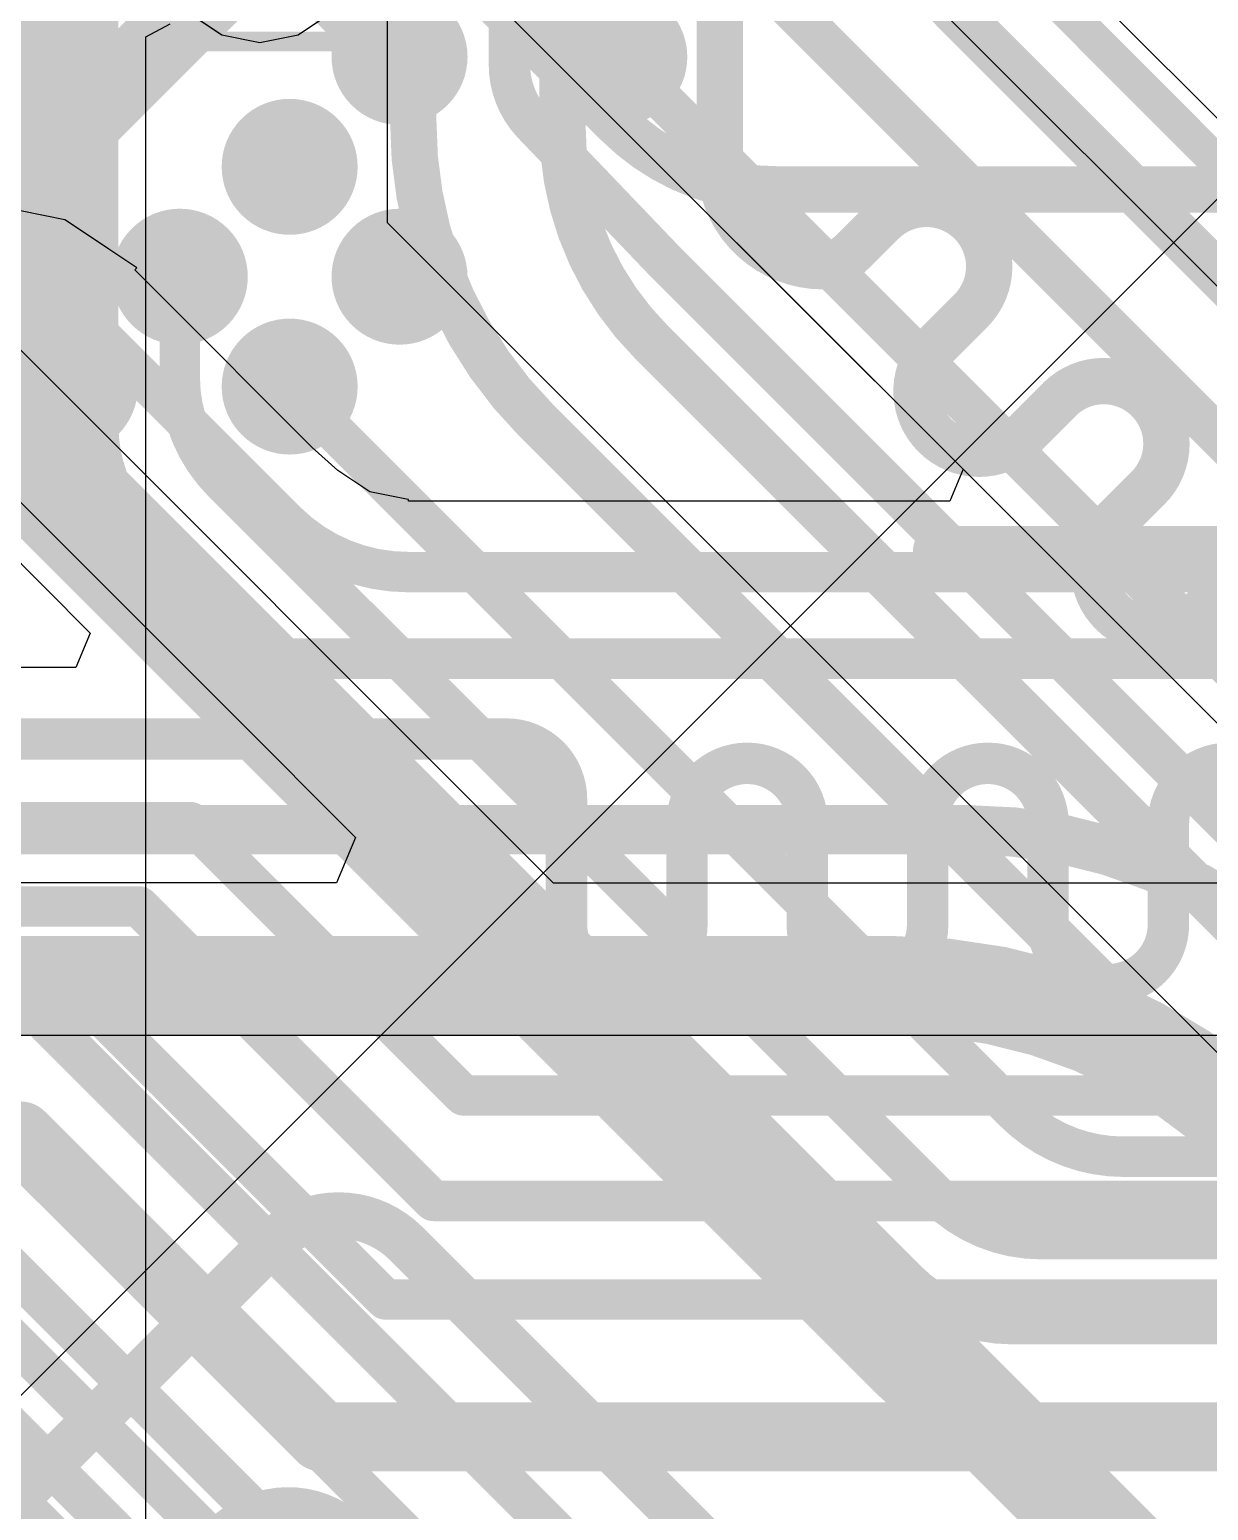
# Model space of a CAD drawing. Header units: inches. Extents: x -6 to 284, y -12 to 154.
# Drawn here: x 57.557 to 60.591, y -0.415 to 3.397 of the extents above; entities that cross this region are included whole.
import ezdxf

# ---------------------------------------------------------------- set-up
doc = ezdxf.new("R2010")
doc.units = ezdxf.units.IN
for name, color, linetype in [('Bottom Layer', 5, 'Continuous'), ('Bottom Overlay', 54, 'Continuous'), ('Drill Drawing', 1, 'Continuous'), ('PWR-1', 156, 'Continuous'), ('PWR-2', 130, 'Continuous'), ('Signal L1', 76, 'Continuous'), ('Signal L2', 6, 'Continuous'), ('Top Layer', 1, 'Continuous'), ('Top Paste', 8, 'Continuous'), ('Top Solder', 216, 'Continuous')]:
    doc.layers.add(name, color=color, linetype=linetype)

# ---------------------------------------------------------------- blocks, each defined once
blk = doc.blocks.new('FBGA_153_11_5_13__B_131')
at = {"layer": 'Bottom Overlay'}
blk.add_lwpolyline([(2.8750006, 6.4999997, 0.127, 0.127, 0), (5.7500012, 6.4999997, 0.127, 0.127, 0)], format="xyseb", dxfattribs=at)
blk.add_lwpolyline([(2.8432506, 6.4999997, 0.0635, 0.0635, 1), (2.9067506, 6.4999997, 0.0635, 0.0635, 1)], format="xyseb", close=True, dxfattribs=at)
blk = doc.blocks.new('BGA_565_15_5_14_4__132')
at = {"layer": 'Top Layer'}
h = blk.add_hatch(color=1, dxfattribs=at)
edge = h.paths.add_edge_path()
edge.add_arc((0.1999996, 6.7999991), 0.12499848, 0, 360)
h = blk.add_hatch(color=1, dxfattribs=at)
edge = h.paths.add_edge_path()
edge.add_arc((1.00000054, 6.7999991), 0.12499848, 0, 360)
h = blk.add_hatch(color=1, dxfattribs=at)
edge = h.paths.add_edge_path()
edge.add_arc((1.39999974, 6.7999991), 0.12499848, 0, 360)
h = blk.add_hatch(color=1, dxfattribs=at)
edge = h.paths.add_edge_path()
edge.add_arc((0.5999987999999999, 6.399999899999999), 0.12499848, 0, 360)
h = blk.add_hatch(color=1, dxfattribs=at)
edge = h.paths.add_edge_path()
edge.add_arc((1.00000054, 6.399999899999999), 0.12499848, 0, 360)
h = blk.add_hatch(color=1, dxfattribs=at)
edge = h.paths.add_edge_path()
edge.add_arc((1.39999974, 6.399999899999999), 0.12499848, 0, 360)
h = blk.add_hatch(color=1, dxfattribs=at)
edge = h.paths.add_edge_path()
edge.add_arc((1.79999894, 6.399999899999999), 0.12499848, 0, 360)
at = {"layer": 'Top Paste'}
h = blk.add_hatch(color=8, dxfattribs=at)
edge = h.paths.add_edge_path()
edge.add_arc((0.1999996, 6.7999991), 0.12499848, 0, 360)
h = blk.add_hatch(color=8, dxfattribs=at)
edge = h.paths.add_edge_path()
edge.add_arc((1.00000054, 6.7999991), 0.12499848, 0, 360)
h = blk.add_hatch(color=8, dxfattribs=at)
edge = h.paths.add_edge_path()
edge.add_arc((1.39999974, 6.7999991), 0.12499848, 0, 360)
h = blk.add_hatch(color=8, dxfattribs=at)
edge = h.paths.add_edge_path()
edge.add_arc((0.5999987999999999, 6.399999899999999), 0.12499848, 0, 360)
h = blk.add_hatch(color=8, dxfattribs=at)
edge = h.paths.add_edge_path()
edge.add_arc((1.00000054, 6.399999899999999), 0.12499848, 0, 360)
h = blk.add_hatch(color=8, dxfattribs=at)
edge = h.paths.add_edge_path()
edge.add_arc((1.39999974, 6.399999899999999), 0.12499848, 0, 360)
h = blk.add_hatch(color=8, dxfattribs=at)
edge = h.paths.add_edge_path()
edge.add_arc((1.79999894, 6.399999899999999), 0.12499848, 0, 360)
at = {"layer": 'Top Solder'}
h = blk.add_hatch(color=216, dxfattribs=at)
edge = h.paths.add_edge_path()
edge.add_arc((0.1999996, 6.7999991), 0.17499838, 0, 360)
h = blk.add_hatch(color=216, dxfattribs=at)
edge = h.paths.add_edge_path()
edge.add_arc((1.00000054, 6.7999991), 0.17499838, 0, 360)
h = blk.add_hatch(color=216, dxfattribs=at)
edge = h.paths.add_edge_path()
edge.add_arc((1.39999974, 6.7999991), 0.17499838, 0, 360)
h = blk.add_hatch(color=216, dxfattribs=at)
edge = h.paths.add_edge_path()
edge.add_arc((0.5999987999999999, 6.399999899999999), 0.17499838, 0, 360)
h = blk.add_hatch(color=216, dxfattribs=at)
edge = h.paths.add_edge_path()
edge.add_arc((1.00000054, 6.399999899999999), 0.17499838, 0, 360)
h = blk.add_hatch(color=216, dxfattribs=at)
edge = h.paths.add_edge_path()
edge.add_arc((1.39999974, 6.399999899999999), 0.17499838, 0, 360)
h = blk.add_hatch(color=216, dxfattribs=at)
edge = h.paths.add_edge_path()
edge.add_arc((1.79999894, 6.399999899999999), 0.17499838, 0, 360)

msp = doc.modelspace()

# ---------------------------------------------------------------- linework, layer by layer
at = {"layer": 'Bottom Layer'}
for p, q in [((58.7919703, 3.4322004), (62.7314976, -0.5073269)), ((58.7919703, 3.4322004), (59.95954987999999, 2.26462082)), ((57.64758853999999, 2.9071316), (57.42905963999999, 2.95059862)), ((57.75989718, 2.8320873), (57.64758853999999, 2.9071316)), ((57.76079888, 2.8314904), (57.75989718, 2.8320873)), ((57.7608446, 2.83145484), (57.76079888, 2.8314904)), ((57.83285614, 2.7833447), (57.7608446, 2.83145484)), ((57.82771518, 2.7782012), (57.83285614, 2.7833447)), ((57.82758055999999, 2.77805642), (57.82771518, 2.7782012)), ((57.89019917999999, 2.71543526), (57.82758055999999, 2.77805642)), ((58.28447322, 2.32115868), (57.89019917999999, 2.71543526)), ((58.35052338, 2.26151948), (58.28447322, 2.32115868)), ((58.43287525999999, 2.20649038), (58.35052338, 2.26151948)), ((59.95954987999999, 2.26462082), (59.92552911999999, 2.18248738)), ((58.53153901999999, 2.18686634), (58.43287525999999, 2.20649038)), ((58.53190731999999, 2.18693746), (58.53153901999999, 2.18686634)), ((58.53221465999999, 2.18262708), (58.53190731999999, 2.18693746)), ((59.2111592, 2.18248738), (58.53221465999999, 2.18262708)), ((59.92552911999999, 2.18248738), (59.2111592, 2.18248738)), ((57.47554164, 2.08028286), (57.71277764, 1.84304686)), ((57.71277764, 1.84304686), (57.67595525999999, 1.75414686)), ((57.67595525999999, 1.75414686), (56.31797474, 1.75414686))]:
    msp.add_line(p, q, dxfattribs=at)
for points in [[(57.42905963999999, 2.76055582, 0.10414, 0.10414, -0.1987644589970464), (57.69831488, 2.64911586, 0.10414, 0.10414, 0)], [(57.69831488, 2.64911586, 0.10414, 0.10414, 0), (57.69846728, 2.64896346, 0.10414, 0.10414, 0)], [(57.69831488, 2.64911586, 0.10414, 0.10414, -0.0001416731831263024), (57.69846728, 2.64896346, 0.10414, 0.10414, 0)], [(57.69846728, 2.64896346, 0.10414, 0.10414, 0), (58.21801158, 2.12941662, 0.10414, 0.10414, 0)], [(57.33142203999999, 2.32479342, 0.10414, 0.10414, -0.1987644589970464), (57.60067727999999, 2.21335346, 0.10414, 0.10414, 0)], [(57.60067727999999, 2.21335346, 0.10414, 0.10414, 0), (57.91160122, 1.90242952, 0.10414, 0.10414, 0)], [(58.21801158, 2.12941662, 0.10414, 0.10414, 0), (58.21899201999999, 2.12842856, 0.10414, 0.10414, 0)], [(58.53217402, 2.00004934, 0.10414, 0.10414, -0.1977510777671828), (58.21899456, 2.1284311, 0.10414, 0.10414, 0)], [(58.53217402, 2.00004934, 0.10414, 0.10414, 0), (59.2111211, 1.99990964, 0.10414, 0.10414, 0)], [(59.2111211, 1.99990964, 0.10414, 0.10414, 0), (61.2445054, 1.99990964, 0.10414, 0.10414, 0)], [(57.91160122, 1.90242952, 0.10414, 0.10414, 0), (57.91166472, 1.90236602, 0.10414, 0.10414, 0)], [(57.91166472, 1.90236602, 0.10414, 0.10414, -5.252269625821929e-05), (57.91160122, 1.90242952, 0.10414, 0.10414, 0)], [(58.21373168, 1.77728372, 0.10414, 0.10414, -0.1988566532881002), (57.91166472, 1.90236602, 0.10414, 0.10414, 0)], [(58.21373168, 1.77728372, 0.10414, 0.10414, 0), (65.92685062, 1.77728372, 0.10414, 0.10414, 0)], [(56.31797474, 1.57027372, 0.10668, 0.10668, 0), (58.78397438, 1.57027372, 0.10668, 0.10668, 0)], [(58.78397438, 1.57027372, 0.10668, 0.10668, -0.4142135623730951), (58.93891438, 1.41533372, 0.10668, 0.10668, 0)], [(59.24879438, 1.3528675, 0.10668, 0.10668, -0.9999999999999999), (59.55867438, 1.3528675, 0.10668, 0.10668, 0)], [(59.86855438, 1.3528675, 0.10668, 0.10668, -0.9999999999999999), (60.17843438, 1.3528675, 0.10668, 0.10668, 0)], [(60.48831438, 1.3528675, 0.10668, 0.10668, -0.9999999999999999), (60.79819438, 1.3528675, 0.10668, 0.10668, 0)], [(58.93891438, 1.09302042, 0.10668, 0.10668, 0), (58.93891438, 1.41533372, 0.10668, 0.10668, 0)], [(55.19506614, 1.35639556, 0.10414, 0.10414, 0), (57.97075274, 1.35639556, 0.10414, 0.10414, 0)], [(57.97075274, 1.35639556, 0.10414, 0.10414, 0), (58.67427177999999, 0.65287652, 0.10414, 0.10414, 0)], [(59.24879438, 1.09302042, 0.10668, 0.10668, 0), (59.24879438, 1.3528675, 0.10668, 0.10668, 0)], [(59.55867438, 1.09302042, 0.10668, 0.10668, 0), (59.55867438, 1.3528675, 0.10668, 0.10668, 0)], [(59.86855438, 1.09302042, 0.10668, 0.10668, 0), (59.86855438, 1.3528675, 0.10668, 0.10668, 0)], [(60.17843438, 1.09302042, 0.10668, 0.10668, 0), (60.17843438, 1.3528675, 0.10668, 0.10668, 0)], [(60.48831438, 1.09302042, 0.10668, 0.10668, 0), (60.48831438, 1.3528675, 0.10668, 0.10668, 0)], [(54.82170392, 1.13922556, 0.10414, 0.10414, 0), (57.8386067, 1.13922556, 0.10414, 0.10414, 0)], [(57.8386067, 1.13922556, 0.10414, 0.10414, 0), (58.59658588, 0.38124638, 0.10414, 0.10414, 0)], [(59.24879438, 1.09302042, 0.10668, 0.10668, -0.9999999999999999), (58.93891438, 1.09302042, 0.10668, 0.10668, 0)], [(59.86855438, 1.09302042, 0.10668, 0.10668, -0.9999999999999999), (59.55867438, 1.09302042, 0.10668, 0.10668, 0)], [(60.48831438, 1.09302042, 0.10668, 0.10668, -0.9999999999999999), (60.17843438, 1.09302042, 0.10668, 0.10668, 0)], [(54.40781092, 0.9220555599999999, 0.10414, 0.10414, 0), (57.67907183999999, 0.9220555599999999, 0.10414, 0.10414, 0)], [(57.67907183999999, 0.9220555599999999, 0.10414, 0.10414, 0), (58.47354573999999, 0.12758166, 0.10414, 0.10414, 0)], [(58.67427177999999, 0.65287652, 0.10414, 0.10414, 0), (59.76944357999999, 0.65287652, 0.10414, 0.10414, 0)], [(59.76944357999999, 0.65287652, 0.10414, 0.10414, 0), (59.76944612, 0.65287906, 0.10414, 0.10414, 0)], [(59.76944612, 0.65287906, 0.10414, 0.10414, 0), (63.97993045999999, 0.65287906, 0.10414, 0.10414, 0)], [(51.79632515999999, 0.54852062, 0.1778, 0.1778, 0), (57.53336727999999, 0.54852062, 0.1778, 0.1778, 0)], [(57.53336727999999, 0.54852062, 0.1778, 0.1778, 0), (58.30815109999999, -0.2262632, 0.1778, 0.1778, 0)], [(58.59658588, 0.38124638, 0.10414, 0.10414, 0), (63.54035552, 0.38124638, 0.10414, 0.10414, 0)], [(57.32324324, 0.21502624, 0.10414, 0.10414, 0), (58.06217749999999, -0.52390802, 0.10414, 0.10414, 0)], [(58.47354573999999, 0.12758166, 0.10414, 0.10414, 0), (63.08886797999999, 0.12758166, 0.10414, 0.10414, 0)], [(57.18482085999999, -0.04856226, 0.10414, 0.10414, 0), (57.90492102, -0.76866242, 0.10414, 0.10414, 0)], [(58.30815109999999, -0.2262632, 0.1778, 0.1778, 0), (61.19020527999999, -0.2262632, 0.1778, 0.1778, 0)]]:
    msp.add_lwpolyline(points, format="xyseb", dxfattribs=at)
for points in [[(57.67227988, 2.64911586, 0.05207, 0.05207, 1), (57.72434988, 2.64911586, 0.05207, 0.05207, 1)], [(57.67227988, 2.64911586, 0.05207, 0.05207, 1), (57.72434988, 2.64911586, 0.05207, 0.05207, 1)], [(57.67227988, 2.64911586, 0.05207, 0.05207, 1), (57.72434988, 2.64911586, 0.05207, 0.05207, 1)], [(57.67243228, 2.64896346, 0.05207, 0.05207, 1), (57.72450228, 2.64896346, 0.05207, 0.05207, 1)], [(57.67243228, 2.64896346, 0.05207, 0.05207, 1), (57.72450228, 2.64896346, 0.05207, 0.05207, 1)], [(57.67243228, 2.64896346, 0.05207, 0.05207, 1), (57.72450228, 2.64896346, 0.05207, 0.05207, 1)], [(57.57464228, 2.21335346, 0.05207, 0.05207, 1), (57.62671227999999, 2.21335346, 0.05207, 0.05207, 1)], [(57.57464228, 2.21335346, 0.05207, 0.05207, 1), (57.62671227999999, 2.21335346, 0.05207, 0.05207, 1)], [(58.19197658, 2.12941662, 0.05207, 0.05207, 1), (58.24404658, 2.12941662, 0.05207, 0.05207, 1)], [(58.19197658, 2.12941662, 0.05207, 0.05207, 1), (58.24404658, 2.12941662, 0.05207, 0.05207, 1)], [(58.19295701999999, 2.12842856, 0.05207, 0.05207, 1), (58.24502702, 2.12842856, 0.05207, 0.05207, 1)], [(58.19295955999999, 2.1284311, 0.05207, 0.05207, 1), (58.24502955999999, 2.1284311, 0.05207, 0.05207, 1)], [(58.50613901999999, 2.00004934, 0.05207, 0.05207, 1), (58.55820902, 2.00004934, 0.05207, 0.05207, 1)], [(58.50613901999999, 2.00004934, 0.05207, 0.05207, 1), (58.55820902, 2.00004934, 0.05207, 0.05207, 1)], [(59.1850861, 1.99990964, 0.05207, 0.05207, 1), (59.23715609999999, 1.99990964, 0.05207, 0.05207, 1)], [(59.1850861, 1.99990964, 0.05207, 0.05207, 1), (59.23715609999999, 1.99990964, 0.05207, 0.05207, 1)], [(57.88556621999999, 1.90242952, 0.05207, 0.05207, 1), (57.93763621999999, 1.90242952, 0.05207, 0.05207, 1)], [(57.88556621999999, 1.90242952, 0.05207, 0.05207, 1), (57.93763621999999, 1.90242952, 0.05207, 0.05207, 1)], [(57.88556621999999, 1.90242952, 0.05207, 0.05207, 1), (57.93763621999999, 1.90242952, 0.05207, 0.05207, 1)], [(57.88562971999999, 1.90236602, 0.05207, 0.05207, 1), (57.93769972, 1.90236602, 0.05207, 0.05207, 1)], [(57.88562971999999, 1.90236602, 0.05207, 0.05207, 1), (57.93769972, 1.90236602, 0.05207, 0.05207, 1)], [(57.88562971999999, 1.90236602, 0.05207, 0.05207, 1), (57.93769972, 1.90236602, 0.05207, 0.05207, 1)], [(58.18769667999999, 1.77728372, 0.05207, 0.05207, 1), (58.23976668, 1.77728372, 0.05207, 0.05207, 1)], [(58.18769667999999, 1.77728372, 0.05207, 0.05207, 1), (58.23976668, 1.77728372, 0.05207, 0.05207, 1)], [(58.75730437999999, 1.57027372, 0.05333999999999999, 0.05333999999999999, 1), (58.81064437999999, 1.57027372, 0.05333999999999999, 0.05333999999999999, 1)], [(58.75730437999999, 1.57027372, 0.05333999999999999, 0.05333999999999999, 1), (58.81064437999999, 1.57027372, 0.05333999999999999, 0.05333999999999999, 1)], [(58.91224437999999, 1.41533372, 0.05333999999999999, 0.05333999999999999, 1), (58.96558437999999, 1.41533372, 0.05333999999999999, 0.05333999999999999, 1)], [(58.91224437999999, 1.41533372, 0.05333999999999999, 0.05333999999999999, 1), (58.96558437999999, 1.41533372, 0.05333999999999999, 0.05333999999999999, 1)], [(57.94471773999999, 1.35639556, 0.05207, 0.05207, 1), (57.99678773999999, 1.35639556, 0.05207, 0.05207, 1)], [(57.94471773999999, 1.35639556, 0.05207, 0.05207, 1), (57.99678773999999, 1.35639556, 0.05207, 0.05207, 1)], [(59.22212437999999, 1.3528675, 0.05333999999999999, 0.05333999999999999, 1), (59.27546437999999, 1.3528675, 0.05333999999999999, 0.05333999999999999, 1)], [(59.22212437999999, 1.3528675, 0.05333999999999999, 0.05333999999999999, 1), (59.27546437999999, 1.3528675, 0.05333999999999999, 0.05333999999999999, 1)], [(59.53200437999999, 1.3528675, 0.05333999999999999, 0.05333999999999999, 1), (59.58534437999999, 1.3528675, 0.05333999999999999, 0.05333999999999999, 1)], [(59.53200437999999, 1.3528675, 0.05333999999999999, 0.05333999999999999, 1), (59.58534437999999, 1.3528675, 0.05333999999999999, 0.05333999999999999, 1)], [(59.84188437999999, 1.3528675, 0.05333999999999999, 0.05333999999999999, 1), (59.89522437999999, 1.3528675, 0.05333999999999999, 0.05333999999999999, 1)], [(59.84188437999999, 1.3528675, 0.05333999999999999, 0.05333999999999999, 1), (59.89522437999999, 1.3528675, 0.05333999999999999, 0.05333999999999999, 1)], [(60.15176438, 1.3528675, 0.05333999999999999, 0.05333999999999999, 1), (60.20510438, 1.3528675, 0.05333999999999999, 0.05333999999999999, 1)], [(60.15176438, 1.3528675, 0.05333999999999999, 0.05333999999999999, 1), (60.20510438, 1.3528675, 0.05333999999999999, 0.05333999999999999, 1)], [(60.46164438, 1.3528675, 0.05333999999999999, 0.05333999999999999, 1), (60.51498438, 1.3528675, 0.05333999999999999, 0.05333999999999999, 1)], [(60.46164438, 1.3528675, 0.05333999999999999, 0.05333999999999999, 1), (60.51498438, 1.3528675, 0.05333999999999999, 0.05333999999999999, 1)], [(57.8125717, 1.13922556, 0.05207, 0.05207, 1), (57.86464169999999, 1.13922556, 0.05207, 0.05207, 1)], [(57.8125717, 1.13922556, 0.05207, 0.05207, 1), (57.86464169999999, 1.13922556, 0.05207, 0.05207, 1)], [(58.91224437999999, 1.09302042, 0.05333999999999999, 0.05333999999999999, 1), (58.96558437999999, 1.09302042, 0.05333999999999999, 0.05333999999999999, 1)], [(58.91224437999999, 1.09302042, 0.05333999999999999, 0.05333999999999999, 1), (58.96558437999999, 1.09302042, 0.05333999999999999, 0.05333999999999999, 1)], [(59.22212437999999, 1.09302042, 0.05333999999999999, 0.05333999999999999, 1), (59.27546437999999, 1.09302042, 0.05333999999999999, 0.05333999999999999, 1)], [(59.22212437999999, 1.09302042, 0.05333999999999999, 0.05333999999999999, 1), (59.27546437999999, 1.09302042, 0.05333999999999999, 0.05333999999999999, 1)], [(59.53200437999999, 1.09302042, 0.05333999999999999, 0.05333999999999999, 1), (59.58534437999999, 1.09302042, 0.05333999999999999, 0.05333999999999999, 1)], [(59.53200437999999, 1.09302042, 0.05333999999999999, 0.05333999999999999, 1), (59.58534437999999, 1.09302042, 0.05333999999999999, 0.05333999999999999, 1)], [(59.84188437999999, 1.09302042, 0.05333999999999999, 0.05333999999999999, 1), (59.89522437999999, 1.09302042, 0.05333999999999999, 0.05333999999999999, 1)], [(59.84188437999999, 1.09302042, 0.05333999999999999, 0.05333999999999999, 1), (59.89522437999999, 1.09302042, 0.05333999999999999, 0.05333999999999999, 1)], [(60.15176438, 1.09302042, 0.05333999999999999, 0.05333999999999999, 1), (60.20510438, 1.09302042, 0.05333999999999999, 0.05333999999999999, 1)], [(60.15176438, 1.09302042, 0.05333999999999999, 0.05333999999999999, 1), (60.20510438, 1.09302042, 0.05333999999999999, 0.05333999999999999, 1)], [(60.46164438, 1.09302042, 0.05333999999999999, 0.05333999999999999, 1), (60.51498438, 1.09302042, 0.05333999999999999, 0.05333999999999999, 1)], [(60.46164438, 1.09302042, 0.05333999999999999, 0.05333999999999999, 1), (60.51498438, 1.09302042, 0.05333999999999999, 0.05333999999999999, 1)], [(57.65303684, 0.9220555599999999, 0.05207, 0.05207, 1), (57.70510684, 0.9220555599999999, 0.05207, 0.05207, 1)], [(57.65303684, 0.9220555599999999, 0.05207, 0.05207, 1), (57.70510684, 0.9220555599999999, 0.05207, 0.05207, 1)], [(58.64823678, 0.65287652, 0.05207, 0.05207, 1), (58.70030678, 0.65287652, 0.05207, 0.05207, 1)], [(58.64823678, 0.65287652, 0.05207, 0.05207, 1), (58.70030678, 0.65287652, 0.05207, 0.05207, 1)], [(59.74340858, 0.65287652, 0.05207, 0.05207, 1), (59.79547858, 0.65287652, 0.05207, 0.05207, 1)], [(59.74340858, 0.65287652, 0.05207, 0.05207, 1), (59.79547858, 0.65287652, 0.05207, 0.05207, 1)], [(59.74341112, 0.65287906, 0.05207, 0.05207, 1), (59.79548112, 0.65287906, 0.05207, 0.05207, 1)], [(59.74341112, 0.65287906, 0.05207, 0.05207, 1), (59.79548112, 0.65287906, 0.05207, 0.05207, 1)], [(57.48891728, 0.54852062, 0.08889999999999999, 0.08889999999999999, 1), (57.57781727999999, 0.54852062, 0.08889999999999999, 0.08889999999999999, 1)], [(57.48891728, 0.54852062, 0.08889999999999999, 0.08889999999999999, 1), (57.57781727999999, 0.54852062, 0.08889999999999999, 0.08889999999999999, 1)], [(58.57055088, 0.38124638, 0.05207, 0.05207, 1), (58.62262087999999, 0.38124638, 0.05207, 0.05207, 1)], [(58.57055088, 0.38124638, 0.05207, 0.05207, 1), (58.62262087999999, 0.38124638, 0.05207, 0.05207, 1)], [(58.44751074, 0.12758166, 0.05207, 0.05207, 1), (58.49958074, 0.12758166, 0.05207, 0.05207, 1)], [(58.44751074, 0.12758166, 0.05207, 0.05207, 1), (58.49958074, 0.12758166, 0.05207, 0.05207, 1)], [(58.26370109999999, -0.2262632, 0.08889999999999999, 0.08889999999999999, 1), (58.3526011, -0.2262632, 0.08889999999999999, 0.08889999999999999, 1)], [(58.26370109999999, -0.2262632, 0.08889999999999999, 0.08889999999999999, 1), (58.3526011, -0.2262632, 0.08889999999999999, 0.08889999999999999, 1)]]:
    msp.add_lwpolyline(points, format="xyseb", close=True, dxfattribs=at)
at = {"layer": 'Drill Drawing'}
for points in [[(57.89561446, 3.3661731, 0.0508, 0.0508, 0), (57.89561446, 3.8741731, 0.0508, 0.0508, 0)], [(58.40361445999999, 3.3661731, 0.0508, 0.0508, 0), (58.40361445999999, 3.8741731, 0.0508, 0.0508, 0)], [(57.89561446, 3.3661731, 0.0508, 0.0508, 0), (58.40361445999999, 3.3661731, 0.0508, 0.0508, 0)]]:
    msp.add_lwpolyline(points, format="xyseb", dxfattribs=at)
for points in [[(57.88291445999999, 3.3661731, 0.0254, 0.0254, 1), (57.90831446, 3.3661731, 0.0254, 0.0254, 1)], [(57.88291445999999, 3.3661731, 0.0254, 0.0254, 1), (57.90831446, 3.3661731, 0.0254, 0.0254, 1)], [(58.39091445999999, 3.3661731, 0.0254, 0.0254, 1), (58.41631446, 3.3661731, 0.0254, 0.0254, 1)], [(58.39091445999999, 3.3661731, 0.0254, 0.0254, 1), (58.41631446, 3.3661731, 0.0254, 0.0254, 1)]]:
    msp.add_lwpolyline(points, format="xyseb", close=True, dxfattribs=at)
at = {"layer": 'PWR-1'}
for p, q in [((58.24778292, 3.38317078), (58.33100856, 3.438779)), ((57.85623429999999, 3.37778344), (57.91829157999999, 3.41158322)), ((57.9832343, 3.428746), (58.05144599999999, 3.38317078)), ((57.85623429999999, -2.40891822), (57.85623429999999, 3.37778344)), ((58.05144599999999, 3.38317078), (58.14961446, 3.363643259999999)), ((58.14961446, 3.363643259999999), (58.24778292, 3.38317078))]:
    msp.add_line(p, q, dxfattribs=at)
at = {"layer": 'PWR-2'}
for p, q in [((61.41097191999999, 2.371217), (59.09205606, 4.69013286)), ((58.89231554, 4.45704468), (61.82664545999999, 1.52269698)), ((58.90577245999999, 1.19971058), (56.33455585999999, 3.7709348)), ((57.96822035999999, 3.438779), (58.05144599999999, 3.38317078)), ((58.24778292, 3.38317078), (58.33100856, 3.438779)), ((58.05144599999999, 3.38317078), (58.14961446, 3.363643259999999)), ((58.14961446, 3.363643259999999), (58.24778292, 3.38317078)), ((57.06055644, 2.65235182), (58.08148658, 1.63142168)), ((58.08148658, 1.63142168), (58.39583443999999, 1.31707382)), ((58.39583443999999, 1.31707382), (58.34723408, 1.19973852)), ((58.34723408, 1.19973852), (54.74156184, 1.19971058)), ((61.56205366, 1.19971058), (58.90577245999999, 1.19971058)), ((54.6329489, 0.80812386), (69.0357649, 0.8081289399999999))]:
    msp.add_line(p, q, dxfattribs=at)
at = {"layer": 'Signal L1'}
for points in [[(59.33388184, 4.65834222, 0.11938, 0.11938, 0), (59.33388438, 3.36783934, 0.11938, 0.11938, 0)], [(58.54441682, 3.16216538, 0.11938, 0.11938, 0), (58.54441682, 4.599038299999999, 0.11938, 0.11938, 0)], [(58.9285461, 3.14948062, 0.11938, 0.11938, 0), (58.9285461, 4.52005954, 0.11938, 0.11938, 0)], [(59.93655526, 3.44583004, 0.11938, 0.11938, -0.198912367379658), (59.7328244, 3.937675639999999, 0.11938, 0.11938, 0)], [(57.65860197999999, 2.37774226, 0.254, 0.254, 0), (57.65860197999999, 3.53519994, 0.254, 0.254, 0)], [(59.93655526, 3.4458275, 0.11938, 0.11938, 0), (60.52355687999999, 2.85882588, 0.11938, 0.11938, 0)], [(59.33388438, 3.05261772, 0.11938, 0.11938, 0), (59.33388438, 3.36783934, 0.11938, 0.11938, 0)], [(58.86136818, 2.39014762, 0.11938, 0.11938, -0.1989545926559816), (58.54441682, 3.16216538, 0.11938, 0.11938, 0)], [(59.15717657999999, 2.59255006, 0.11938, 0.11938, -0.1997017239500521), (58.9285461, 3.14948062, 0.11938, 0.11938, 0)], [(59.41908106, 2.857881, 0.11938, 0.11938, -0.2091765189956162), (59.33388438, 3.05261772, 0.11938, 0.11938, 0)], [(59.75167882, 2.90077398, 0.11938, 0.11938, -0.4142135623730951), (59.9797759, 2.90077398, 0.11938, 0.11938, 0)], [(59.67885702, 2.82795218, 0.11938, 0.11938, 0), (59.75167882, 2.90077398, 0.11938, 0.11938, 0)], [(59.9797759, 2.90077398, 0.11938, 0.11938, 0), (59.97978098, 2.9007689, 0.11938, 0.11938, 0)], [(59.97978352, 2.90077144, 0.11938, 0.11938, -0.4142070391538735), (59.97977843999999, 2.67267436, 0.11938, 0.11938, 0)], [(59.59904006, 2.78746204, 0.11938, 0.11938, -0.1886883747965267), (59.41908106, 2.857881, 0.11938, 0.11938, 0)], [(60.52355687999999, 2.85882588, 0.11938, 0.11938, 0), (61.30025332, 2.08213706, 0.11938, 0.11938, 0)], [(59.67885702, 2.82795218, 0.11938, 0.11938, -0.116876224782782), (59.61356378, 2.78746204, 0.11938, 0.11938, 0)], [(59.59904006, 2.78746204, 0.11938, 0.11938, 0), (59.61356378, 2.78746204, 0.11938, 0.11938, 0)], [(59.88711161999999, 2.580005, 0.11938, 0.11938, 0), (59.97978098, 2.67267436, 0.11938, 0.11938, 0)], [(59.15717404, 2.59254752, 0.11938, 0.11938, 0), (59.15873106, 2.59099304, 0.11938, 0.11938, 0)], [(59.15873106, 2.59099304, 0.11938, 0.11938, 0), (61.65268594, 0.09703815999999998, 0.11938, 0.11938, 0)], [(59.88711161999999, 2.35190792, 0.11938, 0.11938, -0.4142135623730951), (59.88711161999999, 2.580005, 0.11938, 0.11938, 0)], [(60.20787806, 2.44457728, 0.11938, 0.11938, -0.4142135623730951), (60.43597514, 2.44457728, 0.11938, 0.11938, 0)], [(57.795922, 2.04528674, 0.254, 0.254, -0.1994239139712176), (57.65859944, 2.37774226, 0.254, 0.254, 0)], [(60.1152087, 2.35190792, 0.11938, 0.11938, 0), (60.20787806, 2.44457728, 0.11938, 0.11938, 0)], [(60.43597768, 2.44457474, 0.11938, 0.11938, -0.4142103007960423), (60.43597514, 2.21647766, 0.11938, 0.11938, 0)], [(58.86136563999999, 2.39014508, 0.11938, 0.11938, 0), (58.86202096, 2.3894923, 0.11938, 0.11938, 0)], [(58.86202096, 2.3894923, 0.11938, 0.11938, 0), (61.39772582, -0.14622272, 0.11938, 0.11938, 0)], [(60.11520615999999, 2.35190792, 0.11938, 0.11938, -0.4142037779550488), (59.88711161999999, 2.35190792, 0.11938, 0.11938, 0)], [(60.34330831999999, 2.1238083, 0.11938, 0.11938, 0), (60.43597768, 2.21647766, 0.11938, 0.11938, 0)], [(60.34330831999999, 1.89571122, 0.11938, 0.11938, -0.4142135623730951), (60.34330831999999, 2.1238083, 0.11938, 0.11938, 0)], [(57.79592453999999, 2.04528928, 0.254, 0.254, 0), (60.5618296, -0.7206157799999999, 0.254, 0.254, 0)], [(60.5714054, 1.89571122, 0.11938, 0.11938, 0), (60.66407476, 1.98838058, 0.11938, 0.11938, 0)], [(60.57140285999999, 1.89571122, 0.11938, 0.11938, -0.4142037779550488), (60.34330831999999, 1.89571122, 0.11938, 0.11938, 0)], [(58.18043228, 0.27267662, 0.11938, 0.11938, -0.1996504236213387), (58.35236234, 0.34389822, 0.11938, 0.11938, 0)], [(58.35236234, 0.34389822, 0.11938, 0.11938, -0.1990642057797369), (58.52661396, 0.27130248, 0.11938, 0.11938, 0)], [(57.14633732, -0.76141834, 0.11938, 0.11938, 0), (58.18043228, 0.27267662, 0.11938, 0.11938, 0)], [(58.52661141999999, 0.27129994, 0.11938, 0.11938, 0), (58.52769345999999, 0.27021536, 0.11938, 0.11938, 0)], [(58.52769345999999, 0.27021536, 0.11938, 0.11938, 0), (59.70177543999999, -0.9038640799999998, 0.11938, 0.11938, 0)], [(58.060717, -0.48203866, 0.11938, 0.11938, -0.4021648828538509), (58.37788425999999, -0.47596044, 0.11938, 0.11938, 0)]]:
    msp.add_lwpolyline(points, format="xyseb", dxfattribs=at)
for points in [[(59.90671026, 3.44583004, 0.05969, 0.05969, 1), (59.96640025999999, 3.44583004, 0.05969, 0.05969, 1)], [(59.90671026, 3.4458275, 0.05969, 0.05969, 1), (59.96640025999999, 3.4458275, 0.05969, 0.05969, 1)], [(59.30403937999999, 3.36783934, 0.05969, 0.05969, 1), (59.36372938, 3.36783934, 0.05969, 0.05969, 1)], [(59.30403937999999, 3.36783934, 0.05969, 0.05969, 1), (59.36372938, 3.36783934, 0.05969, 0.05969, 1)], [(58.51457182, 3.16216538, 0.05969, 0.05969, 1), (58.57426182, 3.16216538, 0.05969, 0.05969, 1)], [(58.51457182, 3.16216538, 0.05969, 0.05969, 1), (58.57426182, 3.16216538, 0.05969, 0.05969, 1)], [(58.89870109999999, 3.14948062, 0.05969, 0.05969, 1), (58.9583911, 3.14948062, 0.05969, 0.05969, 1)], [(58.89870109999999, 3.14948062, 0.05969, 0.05969, 1), (58.9583911, 3.14948062, 0.05969, 0.05969, 1)], [(59.30403937999999, 3.05261772, 0.05969, 0.05969, 1), (59.36372938, 3.05261772, 0.05969, 0.05969, 1)], [(59.30403937999999, 3.05261772, 0.05969, 0.05969, 1), (59.36372938, 3.05261772, 0.05969, 0.05969, 1)], [(59.72183382, 2.90077398, 0.05969, 0.05969, 1), (59.78152382, 2.90077398, 0.05969, 0.05969, 1)], [(59.72183382, 2.90077398, 0.05969, 0.05969, 1), (59.78152382, 2.90077398, 0.05969, 0.05969, 1)], [(59.9499309, 2.90077398, 0.05969, 0.05969, 1), (60.00962089999999, 2.90077398, 0.05969, 0.05969, 1)], [(59.9499309, 2.90077398, 0.05969, 0.05969, 1), (60.00962089999999, 2.90077398, 0.05969, 0.05969, 1)], [(59.94993598, 2.9007689, 0.05969, 0.05969, 1), (60.00962598, 2.9007689, 0.05969, 0.05969, 1)], [(59.94993852, 2.90077144, 0.05969, 0.05969, 1), (60.00962851999999, 2.90077144, 0.05969, 0.05969, 1)], [(59.38923605999999, 2.857881, 0.05969, 0.05969, 1), (59.44892606, 2.857881, 0.05969, 0.05969, 1)], [(59.38923605999999, 2.857881, 0.05969, 0.05969, 1), (59.44892606, 2.857881, 0.05969, 0.05969, 1)], [(60.49371187999999, 2.85882588, 0.05969, 0.05969, 1), (60.55340187999999, 2.85882588, 0.05969, 0.05969, 1)], [(60.49371187999999, 2.85882588, 0.05969, 0.05969, 1), (60.55340187999999, 2.85882588, 0.05969, 0.05969, 1)], [(59.64901202, 2.82795218, 0.05969, 0.05969, 1), (59.70870202, 2.82795218, 0.05969, 0.05969, 1)], [(59.64901202, 2.82795218, 0.05969, 0.05969, 1), (59.70870202, 2.82795218, 0.05969, 0.05969, 1)], [(59.56919505999999, 2.78746204, 0.05969, 0.05969, 1), (59.62888506, 2.78746204, 0.05969, 0.05969, 1)], [(59.56919505999999, 2.78746204, 0.05969, 0.05969, 1), (59.62888506, 2.78746204, 0.05969, 0.05969, 1)], [(59.58371878, 2.78746204, 0.05969, 0.05969, 1), (59.64340877999999, 2.78746204, 0.05969, 0.05969, 1)], [(59.58371878, 2.78746204, 0.05969, 0.05969, 1), (59.64340877999999, 2.78746204, 0.05969, 0.05969, 1)], [(59.94993344, 2.67267436, 0.05969, 0.05969, 1), (60.00962343999999, 2.67267436, 0.05969, 0.05969, 1)], [(59.94993598, 2.67267436, 0.05969, 0.05969, 1), (60.00962598, 2.67267436, 0.05969, 0.05969, 1)], [(59.12732904, 2.59254752, 0.05969, 0.05969, 1), (59.18701904, 2.59254752, 0.05969, 0.05969, 1)], [(59.12733158, 2.59255006, 0.05969, 0.05969, 1), (59.18702157999999, 2.59255006, 0.05969, 0.05969, 1)], [(59.12888606, 2.59099304, 0.05969, 0.05969, 1), (59.18857606, 2.59099304, 0.05969, 0.05969, 1)], [(59.12888606, 2.59099304, 0.05969, 0.05969, 1), (59.18857606, 2.59099304, 0.05969, 0.05969, 1)], [(59.85726662, 2.580005, 0.05969, 0.05969, 1), (59.91695662, 2.580005, 0.05969, 0.05969, 1)], [(59.85726662, 2.580005, 0.05969, 0.05969, 1), (59.91695662, 2.580005, 0.05969, 0.05969, 1)], [(57.59509944, 2.37774226, 0.127, 0.127, 1), (57.72209943999999, 2.37774226, 0.127, 0.127, 1)], [(57.59510198, 2.37774226, 0.127, 0.127, 1), (57.72210197999999, 2.37774226, 0.127, 0.127, 1)], [(60.17803306, 2.44457728, 0.05969, 0.05969, 1), (60.23772305999999, 2.44457728, 0.05969, 0.05969, 1)], [(60.17803306, 2.44457728, 0.05969, 0.05969, 1), (60.23772305999999, 2.44457728, 0.05969, 0.05969, 1)], [(60.40613013999999, 2.44457728, 0.05969, 0.05969, 1), (60.46582013999999, 2.44457728, 0.05969, 0.05969, 1)], [(60.40613267999999, 2.44457474, 0.05969, 0.05969, 1), (60.46582268, 2.44457474, 0.05969, 0.05969, 1)], [(58.83152063999999, 2.39014508, 0.05969, 0.05969, 1), (58.89121064, 2.39014508, 0.05969, 0.05969, 1)], [(58.83152318, 2.39014762, 0.05969, 0.05969, 1), (58.89121317999999, 2.39014762, 0.05969, 0.05969, 1)], [(58.83217595999999, 2.3894923, 0.05969, 0.05969, 1), (58.89186596, 2.3894923, 0.05969, 0.05969, 1)], [(58.83217595999999, 2.3894923, 0.05969, 0.05969, 1), (58.89186596, 2.3894923, 0.05969, 0.05969, 1)], [(59.85726662, 2.35190792, 0.05969, 0.05969, 1), (59.91695662, 2.35190792, 0.05969, 0.05969, 1)], [(59.85726662, 2.35190792, 0.05969, 0.05969, 1), (59.91695662, 2.35190792, 0.05969, 0.05969, 1)], [(60.08536116, 2.35190792, 0.05969, 0.05969, 1), (60.14505115999999, 2.35190792, 0.05969, 0.05969, 1)], [(60.0853637, 2.35190792, 0.05969, 0.05969, 1), (60.1450537, 2.35190792, 0.05969, 0.05969, 1)], [(60.40613013999999, 2.21647766, 0.05969, 0.05969, 1), (60.46582013999999, 2.21647766, 0.05969, 0.05969, 1)], [(60.40613267999999, 2.21647766, 0.05969, 0.05969, 1), (60.46582268, 2.21647766, 0.05969, 0.05969, 1)], [(60.31346332, 2.1238083, 0.05969, 0.05969, 1), (60.37315331999999, 2.1238083, 0.05969, 0.05969, 1)], [(60.31346332, 2.1238083, 0.05969, 0.05969, 1), (60.37315331999999, 2.1238083, 0.05969, 0.05969, 1)], [(57.732422, 2.04528674, 0.127, 0.127, 1), (57.859422, 2.04528674, 0.127, 0.127, 1)], [(57.73242454, 2.04528928, 0.127, 0.127, 1), (57.85942453999999, 2.04528928, 0.127, 0.127, 1)], [(60.31346332, 1.89571122, 0.05969, 0.05969, 1), (60.37315331999999, 1.89571122, 0.05969, 0.05969, 1)], [(60.31346332, 1.89571122, 0.05969, 0.05969, 1), (60.37315331999999, 1.89571122, 0.05969, 0.05969, 1)], [(60.54155786, 1.89571122, 0.05969, 0.05969, 1), (60.60124785999999, 1.89571122, 0.05969, 0.05969, 1)], [(60.54156039999999, 1.89571122, 0.05969, 0.05969, 1), (60.6012504, 1.89571122, 0.05969, 0.05969, 1)], [(58.32251734, 0.34389822, 0.05969, 0.05969, 1), (58.38220733999999, 0.34389822, 0.05969, 0.05969, 1)], [(58.32251734, 0.34389822, 0.05969, 0.05969, 1), (58.38220733999999, 0.34389822, 0.05969, 0.05969, 1)], [(58.15058728, 0.27267662, 0.05969, 0.05969, 1), (58.21027728, 0.27267662, 0.05969, 0.05969, 1)], [(58.15058728, 0.27267662, 0.05969, 0.05969, 1), (58.21027728, 0.27267662, 0.05969, 0.05969, 1)], [(58.49676641999999, 0.27129994, 0.05969, 0.05969, 1), (58.55645642, 0.27129994, 0.05969, 0.05969, 1)], [(58.49676896, 0.27130248, 0.05969, 0.05969, 1), (58.55645895999999, 0.27130248, 0.05969, 0.05969, 1)], [(58.49784845999999, 0.27021536, 0.05969, 0.05969, 1), (58.55753846, 0.27021536, 0.05969, 0.05969, 1)], [(58.49784845999999, 0.27021536, 0.05969, 0.05969, 1), (58.55753846, 0.27021536, 0.05969, 0.05969, 1)]]:
    msp.add_lwpolyline(points, format="xyseb", close=True, dxfattribs=at)
at = {"layer": 'Signal L2'}
for points in [[(58.08479619999999, 4.13941768, 0.11938, 0.11938, 0), (59.06775842, 3.15645292, 0.11938, 0.11938, 0)], [(59.06775842, 3.15645292, 0.11938, 0.11938, 0), (59.0685636, 3.15564012, 0.11938, 0.11938, 0)], [(59.48008932, 2.98519088, 0.11938, 0.11938, -0.1989136962927175), (59.06856613999999, 3.15564266, 0.11938, 0.11938, 0)], [(59.48008932, 2.98519088, 0.11938, 0.11938, 0), (59.48086656, 2.98519342, 0.11938, 0.11938, 0)], [(59.48086656, 2.98519342, 0.11938, 0.11938, 0), (62.48321005999999, 2.98519342, 0.11938, 0.11938, 0)], [(55.1431841, 1.33704584, 0.127, 0.127, 0), (59.96573478, 1.33704584, 0.127, 0.127, 0)], [(59.96573478, 1.33704584, 0.127, 0.127, -0.1988201465522907), (60.86873526, 0.96319848, 0.127, 0.127, 0)], [(54.95723831999999, 0.93606366, 0.254, 0.254, 0), (59.78359391999999, 0.93606366, 0.254, 0.254, 0)], [(59.78359138, 0.93606366, 0.254, 0.254, -0.19881050068019), (60.72608631999999, 0.54588664, 0.254, 0.254, 0)]]:
    msp.add_lwpolyline(points, format="xyseb", dxfattribs=at)
for points in [[(59.03791342, 3.15645292, 0.05969, 0.05969, 1), (59.09760342, 3.15645292, 0.05969, 0.05969, 1)], [(59.03791342, 3.15645292, 0.05969, 0.05969, 1), (59.09760342, 3.15645292, 0.05969, 0.05969, 1)], [(59.0387186, 3.15564012, 0.05969, 0.05969, 1), (59.0984086, 3.15564012, 0.05969, 0.05969, 1)], [(59.03872114, 3.15564266, 0.05969, 0.05969, 1), (59.09841114, 3.15564266, 0.05969, 0.05969, 1)], [(59.45024432, 2.98519088, 0.05969, 0.05969, 1), (59.50993431999999, 2.98519088, 0.05969, 0.05969, 1)], [(59.45024432, 2.98519088, 0.05969, 0.05969, 1), (59.50993431999999, 2.98519088, 0.05969, 0.05969, 1)], [(59.45102156, 2.98519342, 0.05969, 0.05969, 1), (59.51071156, 2.98519342, 0.05969, 0.05969, 1)], [(59.45102156, 2.98519342, 0.05969, 0.05969, 1), (59.51071156, 2.98519342, 0.05969, 0.05969, 1)], [(59.93398478, 1.33704584, 0.0635, 0.0635, 1), (59.99748477999999, 1.33704584, 0.0635, 0.0635, 1)], [(59.93398478, 1.33704584, 0.0635, 0.0635, 1), (59.99748477999999, 1.33704584, 0.0635, 0.0635, 1)], [(59.72009138, 0.93606366, 0.127, 0.127, 1), (59.84709137999999, 0.93606366, 0.127, 0.127, 1)], [(59.72009392, 0.93606366, 0.127, 0.127, 1), (59.84709391999999, 0.93606366, 0.127, 0.127, 1)]]:
    msp.add_lwpolyline(points, format="xyseb", close=True, dxfattribs=at)
at = {"layer": 'Top Layer'}
for p, q in [((58.47692393999999, 13.87373146), (58.47692393999999, 2.89991038)), ((66.39227006, 8.7386287), (54.18816949999999, -3.46547186)), ((58.47692393999999, 2.89991038), (62.29792975999999, -0.92109544))]:
    msp.add_line(p, q, dxfattribs=at)
for points in [[(59.73957825999999, 3.93073382, 0.08889999999999999, 0.08889999999999999, 0), (60.83593115999999, 2.8323794, 0.08889999999999999, 0.08889999999999999, 0)], [(59.58875559999999, 3.79363478, 0.10668, 0.10668, 0), (60.97648714, 2.40590324, 0.10668, 0.10668, 0)], [(56.54941699999999, 2.0199731, 0.2032, 0.2032, 0), (58.149617, 3.6201731, 0.2032, 0.2032, 0)], [(58.79198045999999, 3.30599288, 0.10668, 0.10668, 0), (58.79198299999999, 3.60902504, 0.10668, 0.10668, 0)], [(59.3576791, 3.6090352, 0.10668, 0.10668, 0), (60.85537232, 2.11134198, 0.10668, 0.10668, 0)], [(58.32336316, 3.51196656, 0.1778, 0.1778, 0), (58.5091413, 3.32618334, 0.1778, 0.1778, 0)], [(58.5091413, 3.32618334, 0.1778, 0.1778, 0), (58.51926066, 3.31606398, 0.1778, 0.1778, 0)], [(58.85052492, 3.15677296, 0.10668, 0.10668, -0.1880887295046054), (58.79198045999999, 3.30599288, 0.10668, 0.10668, 0)], [(59.0748374, 3.3261935, 0.10668, 0.10668, 0), (60.71204774, 1.68898062, 0.10668, 0.10668, 0)], [(58.85052237999999, 3.15677042, 0.10668, 0.10668, 0), (58.85053254, 3.15677804, 0.10668, 0.10668, 0)], [(58.85080178, 3.15649864, 0.10668, 0.10668, -0.0009092188208232384), (58.85053507999999, 3.15678058, 0.10668, 0.10668, 0)], [(58.85080178, 3.15649864, 0.10668, 0.10668, 0), (59.1909662, 2.80104596, 0.10668, 0.10668, 0)], [(59.1909662, 2.80104596, 0.10668, 0.10668, 0), (60.21472589999999, 1.77728372, 0.10668, 0.10668, 0)], [(57.94346805999999, 2.50029726, 0.10414, 0.10414, 0), (57.94346805999999, 2.76050756, 0.10414, 0.10414, 0)], [(57.66062635999999, 2.33038904, 0.10414, 0.10414, 0), (57.66062635999999, 2.47766586, 0.10414, 0.10414, 0)], [(58.05490802, 2.23104202, 0.10414, 0.10414, -0.1987642791659166), (57.94346805999999, 2.50029726, 0.10414, 0.10414, 0)], [(58.22629705999999, 2.47673368, 0.10414, 0.10414, 0), (60.09044624, 0.61258196, 0.10414, 0.10414, 0)], [(57.66062635999999, 2.33038904, 0.10414, 0.10414, 0), (59.81538201999999, 0.17563338, 0.10414, 0.10414, 0)], [(58.05490802, 2.23104202, 0.10414, 0.10414, 0), (58.05506042, 2.23088962, 0.10414, 0.10414, 0)], [(58.05506042, 2.23088962, 0.10414, 0.10414, -0.0001414213649991803), (58.05490802, 2.23104202, 0.10414, 0.10414, 0)], [(58.05506042, 2.23088962, 0.10414, 0.10414, 0), (59.89147026, 0.39447724, 0.10414, 0.10414, 0)], [(57.50046666, 2.19482416, 0.10414, 0.10414, 0), (59.77365744, -0.07836662, 0.10414, 0.10414, 0)], [(60.21472589999999, 1.77728372, 0.10668, 0.10668, 0), (60.6608896, 1.33110224, 0.10668, 0.10668, 0)], [(57.09492518, 1.34617206, 0.10668, 0.10668, 0), (59.25366102, -0.81256632, 0.10668, 0.10668, 0)], [(56.89739446, 1.14971068, 0.10668, 0.10668, 0), (59.15485756, -1.10775242, 0.10668, 0.10668, 0)], [(56.73978492000001, 0.9786340599999999, 0.10668, 0.10668, 0), (59.13039736, -1.41197838, 0.10668, 0.10668, 0)], [(56.52923924, 0.78059788, 0.10414, 0.10414, 0), (58.97555388, -1.66571676, 0.10414, 0.10414, 0)], [(60.09044624, 0.61258196, 0.10414, 0.10414, 0), (60.09055038, 0.61247782, 0.10414, 0.10414, 0)], [(60.09055038, 0.61247782, 0.10414, 0.10414, -9.257987429749589e-05), (60.09044624, 0.61258196, 0.10414, 0.10414, 0)], [(60.37182997999999, 0.49511712, 0.10414, 0.10414, -0.1991924380245521), (60.09055038, 0.61247782, 0.10414, 0.10414, 0)], [(60.37182997999999, 0.49511712, 0.10414, 0.10414, 0), (65.66939622, 0.49511712, 0.10414, 0.10414, 0)], [(59.89147026, 0.39447724, 0.10414, 0.10414, 0), (59.89162266, 0.39432484, 0.10414, 0.10414, 0)], [(59.89162266, 0.39432484, 0.10414, 0.10414, -0.0001414213649990692), (59.89147026, 0.39447724, 0.10414, 0.10414, 0)], [(60.1608779, 0.28288488, 0.10414, 0.10414, -0.1987646386100049), (59.89162266, 0.39432484, 0.10414, 0.10414, 0)], [(60.1608779, 0.28288488, 0.10414, 0.10414, 0), (64.8808583, 0.28288488, 0.10414, 0.10414, 0)], [(60.08463725999999, 0.06419342, 0.10414, 0.10414, -0.1987644589967543), (59.81538201999999, 0.17563338, 0.10414, 0.10414, 0)], [(60.08463725999999, 0.06419342, 0.10414, 0.10414, 0), (64.53555546, 0.06419342, 0.10414, 0.10414, 0)], [(60.04291267999999, -0.18980658, 0.10414, 0.10414, -0.1987644589971193), (59.77365744, -0.07836662, 0.10414, 0.10414, 0)], [(60.04291267999999, -0.18980658, 0.10414, 0.10414, 0), (64.15996058, -0.18980658, 0.10414, 0.10414, 0)]]:
    msp.add_lwpolyline(points, format="xyseb", dxfattribs=at)
for points in [[(58.4646913, 3.32618334, 0.08889999999999999, 0.08889999999999999, 1), (58.55359129999999, 3.32618334, 0.08889999999999999, 0.08889999999999999, 1)], [(58.4646913, 3.32618334, 0.08889999999999999, 0.08889999999999999, 1), (58.55359129999999, 3.32618334, 0.08889999999999999, 0.08889999999999999, 1)], [(58.47481066, 3.31606398, 0.08889999999999999, 0.08889999999999999, 1), (58.56371066, 3.31606398, 0.08889999999999999, 0.08889999999999999, 1)], [(58.76531045999999, 3.30599288, 0.05333999999999999, 0.05333999999999999, 1), (58.81865045999999, 3.30599288, 0.05333999999999999, 0.05333999999999999, 1)], [(58.76531045999999, 3.30599288, 0.05333999999999999, 0.05333999999999999, 1), (58.81865045999999, 3.30599288, 0.05333999999999999, 0.05333999999999999, 1)], [(59.0481674, 3.3261935, 0.05333999999999999, 0.05333999999999999, 1), (59.1015074, 3.3261935, 0.05333999999999999, 0.05333999999999999, 1)], [(58.82385238, 3.15677042, 0.05333999999999999, 0.05333999999999999, 1), (58.87719238, 3.15677042, 0.05333999999999999, 0.05333999999999999, 1)], [(58.82385492, 3.15677296, 0.05333999999999999, 0.05333999999999999, 1), (58.87719491999999, 3.15677296, 0.05333999999999999, 0.05333999999999999, 1)], [(58.82386253999999, 3.15677804, 0.05333999999999999, 0.05333999999999999, 1), (58.87720253999999, 3.15677804, 0.05333999999999999, 0.05333999999999999, 1)], [(58.82386508, 3.15678058, 0.05333999999999999, 0.05333999999999999, 1), (58.87720508, 3.15678058, 0.05333999999999999, 0.05333999999999999, 1)], [(58.82413177999999, 3.15649864, 0.05333999999999999, 0.05333999999999999, 1), (58.87747177999999, 3.15649864, 0.05333999999999999, 0.05333999999999999, 1)], [(58.82413177999999, 3.15649864, 0.05333999999999999, 0.05333999999999999, 1), (58.87747177999999, 3.15649864, 0.05333999999999999, 0.05333999999999999, 1)], [(59.1642962, 2.80104596, 0.05333999999999999, 0.05333999999999999, 1), (59.21763619999999, 2.80104596, 0.05333999999999999, 0.05333999999999999, 1)], [(59.1642962, 2.80104596, 0.05333999999999999, 0.05333999999999999, 1), (59.21763619999999, 2.80104596, 0.05333999999999999, 0.05333999999999999, 1)], [(57.91743306, 2.76050756, 0.05207, 0.05207, 1), (57.96950305999999, 2.76050756, 0.05207, 0.05207, 1)], [(57.63459136, 2.47766586, 0.05207, 0.05207, 1), (57.68666136, 2.47766586, 0.05207, 0.05207, 1)], [(57.91743306, 2.50029726, 0.05207, 0.05207, 1), (57.96950305999999, 2.50029726, 0.05207, 0.05207, 1)], [(57.91743306, 2.50029726, 0.05207, 0.05207, 1), (57.96950305999999, 2.50029726, 0.05207, 0.05207, 1)], [(58.20026206, 2.47673368, 0.05207, 0.05207, 1), (58.25233206, 2.47673368, 0.05207, 0.05207, 1)], [(57.63459136, 2.33038904, 0.05207, 0.05207, 1), (57.68666136, 2.33038904, 0.05207, 0.05207, 1)], [(57.63459136, 2.33038904, 0.05207, 0.05207, 1), (57.68666136, 2.33038904, 0.05207, 0.05207, 1)], [(58.02887301999999, 2.23104202, 0.05207, 0.05207, 1), (58.08094301999999, 2.23104202, 0.05207, 0.05207, 1)], [(58.02887301999999, 2.23104202, 0.05207, 0.05207, 1), (58.08094301999999, 2.23104202, 0.05207, 0.05207, 1)], [(58.02887301999999, 2.23104202, 0.05207, 0.05207, 1), (58.08094301999999, 2.23104202, 0.05207, 0.05207, 1)], [(58.02902541999999, 2.23088962, 0.05207, 0.05207, 1), (58.08109542, 2.23088962, 0.05207, 0.05207, 1)], [(58.02902541999999, 2.23088962, 0.05207, 0.05207, 1), (58.08109542, 2.23088962, 0.05207, 0.05207, 1)], [(58.02902541999999, 2.23088962, 0.05207, 0.05207, 1), (58.08109542, 2.23088962, 0.05207, 0.05207, 1)], [(60.18805589999999, 1.77728372, 0.05333999999999999, 0.05333999999999999, 1), (60.24139589999999, 1.77728372, 0.05333999999999999, 0.05333999999999999, 1)], [(60.18805589999999, 1.77728372, 0.05333999999999999, 0.05333999999999999, 1), (60.24139589999999, 1.77728372, 0.05333999999999999, 0.05333999999999999, 1)], [(60.06441124, 0.61258196, 0.05207, 0.05207, 1), (60.11648123999999, 0.61258196, 0.05207, 0.05207, 1)], [(60.06441124, 0.61258196, 0.05207, 0.05207, 1), (60.11648123999999, 0.61258196, 0.05207, 0.05207, 1)], [(60.06441124, 0.61258196, 0.05207, 0.05207, 1), (60.11648123999999, 0.61258196, 0.05207, 0.05207, 1)], [(60.06451538, 0.61247782, 0.05207, 0.05207, 1), (60.11658537999999, 0.61247782, 0.05207, 0.05207, 1)], [(60.06451538, 0.61247782, 0.05207, 0.05207, 1), (60.11658537999999, 0.61247782, 0.05207, 0.05207, 1)], [(60.06451538, 0.61247782, 0.05207, 0.05207, 1), (60.11658537999999, 0.61247782, 0.05207, 0.05207, 1)], [(60.34579497999999, 0.49511712, 0.05207, 0.05207, 1), (60.39786498, 0.49511712, 0.05207, 0.05207, 1)], [(60.34579497999999, 0.49511712, 0.05207, 0.05207, 1), (60.39786498, 0.49511712, 0.05207, 0.05207, 1)], [(59.86543525999999, 0.39447724, 0.05207, 0.05207, 1), (59.91750525999999, 0.39447724, 0.05207, 0.05207, 1)], [(59.86543525999999, 0.39447724, 0.05207, 0.05207, 1), (59.91750525999999, 0.39447724, 0.05207, 0.05207, 1)], [(59.86543525999999, 0.39447724, 0.05207, 0.05207, 1), (59.91750525999999, 0.39447724, 0.05207, 0.05207, 1)], [(59.86558766, 0.39432484, 0.05207, 0.05207, 1), (59.91765766, 0.39432484, 0.05207, 0.05207, 1)], [(59.86558766, 0.39432484, 0.05207, 0.05207, 1), (59.91765766, 0.39432484, 0.05207, 0.05207, 1)], [(59.86558766, 0.39432484, 0.05207, 0.05207, 1), (59.91765766, 0.39432484, 0.05207, 0.05207, 1)], [(60.1348429, 0.28288488, 0.05207, 0.05207, 1), (60.1869129, 0.28288488, 0.05207, 0.05207, 1)], [(60.1348429, 0.28288488, 0.05207, 0.05207, 1), (60.1869129, 0.28288488, 0.05207, 0.05207, 1)], [(59.78934702, 0.17563338, 0.05207, 0.05207, 1), (59.84141702, 0.17563338, 0.05207, 0.05207, 1)], [(59.78934702, 0.17563338, 0.05207, 0.05207, 1), (59.84141702, 0.17563338, 0.05207, 0.05207, 1)], [(60.05860226, 0.06419342, 0.05207, 0.05207, 1), (60.11067226, 0.06419342, 0.05207, 0.05207, 1)], [(60.05860226, 0.06419342, 0.05207, 0.05207, 1), (60.11067226, 0.06419342, 0.05207, 0.05207, 1)], [(59.74762243999999, -0.07836662, 0.05207, 0.05207, 1), (59.79969244, -0.07836662, 0.05207, 0.05207, 1)], [(59.74762243999999, -0.07836662, 0.05207, 0.05207, 1), (59.79969244, -0.07836662, 0.05207, 0.05207, 1)], [(60.01687767999999, -0.18980658, 0.05207, 0.05207, 1), (60.06894768, -0.18980658, 0.05207, 0.05207, 1)], [(60.01687767999999, -0.18980658, 0.05207, 0.05207, 1), (60.06894768, -0.18980658, 0.05207, 0.05207, 1)]]:
    msp.add_lwpolyline(points, format="xyseb", close=True, dxfattribs=at)

# ---------------------------------------------------------------- block references
at = {"rotation": 225}
msp.add_blockref('BGA_565_15_5_14_4__132', (54.40792014, 8.2759296), dxfattribs=at)
msp.add_blockref('FBGA_153_11_5_13__B_131', (57.01928143999999, -4.44436246))

doc.saveas('drawing.dxf')
